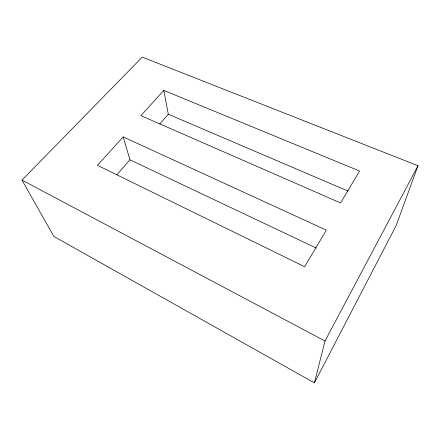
<?xml version="1.0" encoding="UTF-8"?>
<svg xmlns="http://www.w3.org/2000/svg" width="440" height="440" viewBox="0 0 440 440"><rect width="100%" height="100%" fill="white"/><g stroke="black" fill="none" stroke-linecap="round" stroke-linejoin="round"><path stroke-width="0.66" d="M314.408 382.882L325 341.017L418 165.737L142.257 57.117L22 180.103L53.878 236.456L314.408 382.882L396.132 225.632L418 165.737M159.715 124.02L168.295 114.224L163.823 90.409L359.584 171.028L340.577 202.961L140.905 115.638L163.823 90.409M116.93 174.669L129.927 159.797L123.195 136.923L97.455 165.319L304.629 266.717L326.326 230.142L123.195 136.923M168.295 114.224L347.974 191.065M129.927 159.797L316.36 248.089M22 180.103L325 341.017"/></g></svg>
